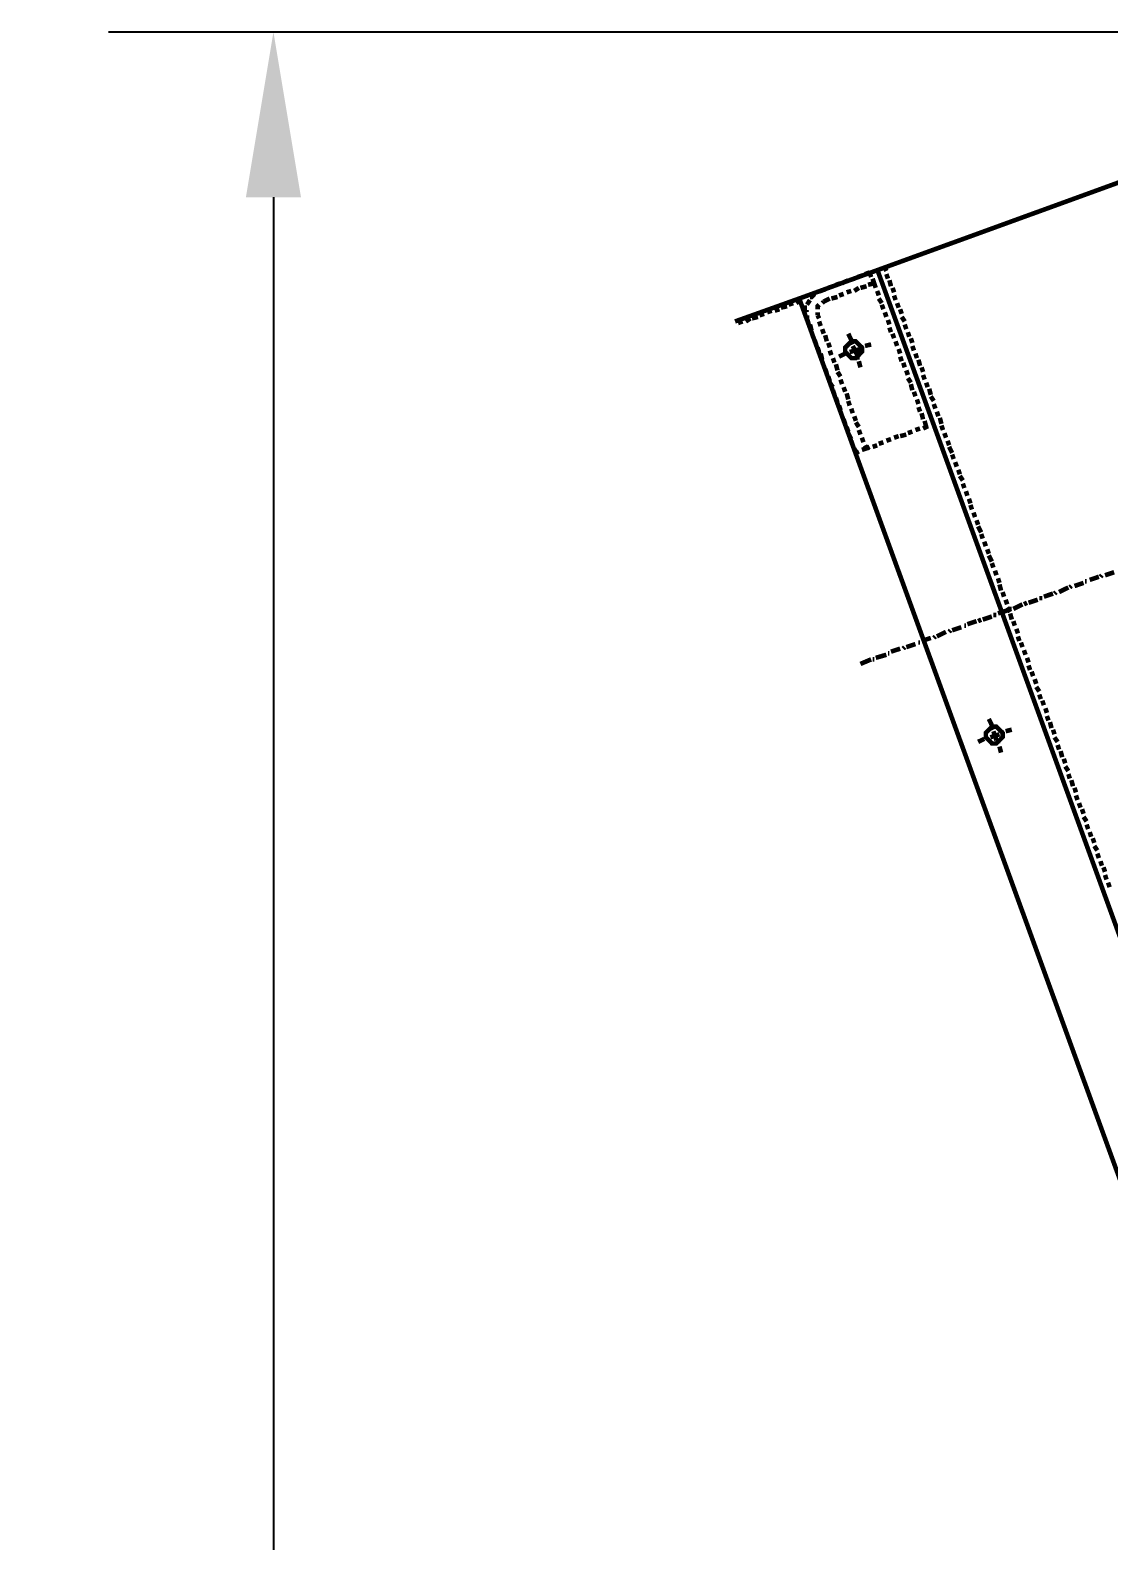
# Model space of a CAD drawing. Extents: x -2.4 to 13.4, y -16 to -5.
# Drawn here: x 0.018 to 1.194, y -8.863 to -7.216 of the extents above; entities that cross this region are included whole.
import ezdxf

# ---------------------------------------------------------------- set-up
doc = ezdxf.new("R2010")
doc.units = 0
doc.header["$MEASUREMENT"] = 0
doc.dimstyles.get("Standard").update_dxf_attribs({"dimtxt": 0.18, "dimasz": 0.18, "dimexe": 0.18, "dimexo": 0.0625, "dimgap": 0.09, "dimtad": 0, "dimtih": 1, "dimtoh": 1, "dimdec": 4, "dimzin": 0, "dimdsep": 46, "dimtxsty": 'Standard', "dimcen": 0.09, "dimadec": 0, "dimazin": 0, "dimtfac": 1, "dimtdec": 4, "dimtofl": 0, "dimtmove": 0, "dimatfit": 3, "dimfxl": 1, "dimtolj": 1, "dimtzin": 0, "dimarcsym": 0})

# ---------------------------------------------------------------- blocks, each defined once
blk = doc.blocks.new('*D4')
at = {"color": 0, "linetype": 'Continuous', "lineweight": -2, "transparency": 16777216}
for p, q in [((1.5941, -7.2184), (0.1037, -7.2184)), ((0.2837, -7.3984), (0.2837, -9.9053)), ((0.2837, -12.7722), (0.2837, -10.2653)), ((0.7845, -12.9522), (0.1037, -12.9522))]:
    blk.add_line(p, q, dxfattribs=at)
at = {"color": 0, "linetype": 'Continuous', "transparency": 16777216}
for points in [[(0.2537, -7.3984), (0.3137, -7.3984), (0.2837, -7.2184)], [(0.2537, -12.7722), (0.3137, -12.7722), (0.2837, -12.9522)]]:
    blk.add_solid(points, dxfattribs=at)
at = {"layer": 'Defpoints', "color": 0, "linetype": 'Continuous', "transparency": 16777216}
for p in [(1.6566, -7.2184), (0.2837, -12.9522), (0.847, -12.9522)]:
    blk.add_point(p, dxfattribs=at)
at = {"color": 0, "linetype": 'Continuous', "transparency": 16777216, "insert": (0.2837, -10.0853), "char_height": 0.18, "attachment_point": 5}
blk.add_mtext('\\A1;varD', dxfattribs=at)

msp = doc.modelspace()

# ---------------------------------------------------------------- linework, layer by layer
at = {"color": 0, "const_width": 0.005}
for points in [[(3.74199, -12.95219), (2.83868, -12.95219), (0.85698, -7.50883), (1.65538, -7.21884)], [(2.93368, -12.95219), (0.94198, -7.47715)], [(0.95198, -7.47883), (0.95028, -7.47552)], [(0.89698, -7.49386), (0.90198, -7.49218)], [(0.90368, -7.49218), (0.91038, -7.48887)], [(0.91198, -7.48887), (0.91698, -7.48719)], [(0.92028, -7.48551), (0.92528, -7.48383)], [(0.92868, -7.48219), (0.93368, -7.48051)], [(0.93198, -7.49386), (0.93868, -7.49218)], [(0.93538, -7.48551), (0.93368, -7.48051)], [(0.93868, -7.49218), (0.93698, -7.48719)], [(0.94038, -7.49718), (0.93868, -7.49218)], [(0.95368, -7.48719), (0.95198, -7.48219)], [(0.95698, -7.49548), (0.95528, -7.48887)], [(0.85698, -7.50883), (0.78698, -7.53384)], [(0.85868, -7.51051), (0.85368, -7.51383)], [(0.86868, -7.51051), (0.86538, -7.51551)], [(0.87368, -7.50384), (0.87038, -7.50715), (0.86868, -7.50715)], [(0.88038, -7.50054), (0.87538, -7.50216)], [(0.88038, -7.50054), (0.88528, -7.49886)], [(0.88368, -7.5122), (0.89028, -7.50883)], [(0.88868, -7.49718), (0.89368, -7.49548)], [(0.89198, -7.50883), (0.89868, -7.50715)], [(0.90038, -7.50552), (0.90538, -7.50384)], [(0.90868, -7.50216), (0.91368, -7.50054)], [(0.91698, -7.50054), (0.92198, -7.49718)], [(0.92368, -7.49718), (0.93038, -7.49548)], [(0.94368, -7.50552), (0.94198, -7.50054)], [(0.94698, -7.51383), (0.94368, -7.50883)], [(0.96038, -7.50216), (0.95868, -7.49718)], [(0.96198, -7.51051), (0.96038, -7.50552)], [(0.81868, -7.5255), (0.81368, -7.52718)], [(0.82698, -7.52218), (0.82198, -7.52386)], [(0.83538, -7.52049), (0.83028, -7.52218)], [(0.84368, -7.51719), (0.83698, -7.51881)], [(0.85038, -7.51383), (0.84538, -7.51551)], [(0.86538, -7.51881), (0.86368, -7.51881), (0.86538, -7.52386)], [(0.86538, -7.52718), (0.86538, -7.53054)], [(0.87868, -7.51551), (0.87698, -7.51719), (0.87698, -7.52049)], [(0.87698, -7.52386), (0.87698, -7.52718)], [(0.87868, -7.53054), (0.87698, -7.52718)], [(0.88368, -7.5122), (0.88198, -7.51383)], [(0.94868, -7.52049), (0.94698, -7.51551)], [(0.95198, -7.52886), (0.95028, -7.52386)], [(0.96538, -7.51881), (0.96368, -7.51383)], [(0.96868, -7.5255), (0.96698, -7.52049)], [(0.79528, -7.53384), (0.79028, -7.53552)], [(0.80368, -7.53054), (0.79868, -7.53384)], [(0.81198, -7.52886), (0.80538, -7.53054)], [(0.86698, -7.53552), (0.86538, -7.53054)], [(0.87038, -7.54383), (0.86868, -7.53715)], [(0.88038, -7.53884), (0.87868, -7.53384)], [(0.88368, -7.54719), (0.88198, -7.5422)], [(0.95528, -7.53715), (0.95368, -7.53216)], [(0.95698, -7.54551), (0.95528, -7.54052)], [(0.97198, -7.53384), (0.96868, -7.52886)], [(0.97368, -7.5422), (0.97198, -7.53715)], [(0.87198, -7.5505), (0.87038, -7.54551)], [(0.87538, -7.55886), (0.87368, -7.55387)], [(0.88698, -7.55549), (0.88528, -7.54881)], [(0.89028, -7.56216), (0.88868, -7.55718)], [(0.91368, -7.55387), (0.91038, -7.54719)], [(0.91528, -7.55886), (0.91368, -7.55549)], [(0.92028, -7.57052), (0.91528, -7.56048)], [(0.93538, -7.55886), (0.92868, -7.56048)], [(0.96038, -7.55218), (0.95868, -7.54719)], [(0.96368, -7.56048), (0.96198, -7.55549)], [(0.97698, -7.5505), (0.97538, -7.54551)], [(0.98028, -7.55718), (0.97868, -7.55218)], [(0.98198, -7.56552), (0.98028, -7.56048)], [(0.87868, -7.56716), (0.87698, -7.56216)], [(0.88198, -7.57551), (0.88038, -7.56884)], [(0.88368, -7.58219), (0.88198, -7.57719)], [(0.89198, -7.57052), (0.89028, -7.56552)], [(0.89538, -7.57881), (0.89368, -7.57383)], [(0.90708, -7.56884), (0.90038, -7.5722)], [(0.91038, -7.56884), (0.90868, -7.56884)], [(0.92368, -7.56384), (0.91198, -7.56716)], [(0.92028, -7.57551), (0.92028, -7.5722)], [(0.92368, -7.58387), (0.92198, -7.57719)], [(0.92698, -7.56216), (0.92528, -7.56216)], [(0.96698, -7.56884), (0.96538, -7.56384)], [(0.96868, -7.57719), (0.96698, -7.5722)], [(0.98528, -7.57383), (0.98368, -7.56884)], [(0.98868, -7.58219), (0.98698, -7.57551)], [(0.88698, -7.59048), (0.88528, -7.5855)], [(0.89868, -7.58718), (0.89698, -7.58051)], [(0.90198, -7.59384), (0.89868, -7.58886)], [(0.97198, -7.58387), (0.97038, -7.57881)], [(0.97538, -7.59216), (0.97368, -7.58718)], [(0.99198, -7.58886), (0.99038, -7.58387)], [(0.99368, -7.59716), (0.99198, -7.59216)], [(0.89028, -7.59884), (0.88868, -7.59384)], [(0.89368, -7.60551), (0.89028, -7.60052)], [(0.89538, -7.61387), (0.89368, -7.60883)], [(0.90368, -7.60215), (0.90198, -7.59716)], [(0.90708, -7.61051), (0.90538, -7.60551)], [(0.97868, -7.60052), (0.97538, -7.59554)], [(0.98028, -7.60883), (0.97868, -7.60215)], [(0.99698, -7.60551), (0.99538, -7.60052)], [(1.00038, -7.61387), (0.99868, -7.60719)], [(0.89868, -7.62218), (0.89698, -7.61718)], [(0.90198, -7.63052), (0.90038, -7.62554)], [(0.91038, -7.61886), (0.90868, -7.61219)], [(0.91198, -7.62554), (0.91038, -7.62048)], [(0.98368, -7.61549), (0.98198, -7.61051)], [(0.98698, -7.62386), (0.98528, -7.61886)], [(1.00368, -7.62048), (1.00038, -7.61549)], [(1.00538, -7.62884), (1.00368, -7.62386)], [(0.90368, -7.6372), (0.90198, -7.63215)], [(0.90708, -7.64549), (0.90538, -7.64051)], [(0.91528, -7.63383), (0.91368, -7.62884)], [(0.91868, -7.64219), (0.91698, -7.6372)], [(0.98868, -7.63215), (0.98698, -7.62716)], [(0.99198, -7.64051), (0.99038, -7.63383)], [(0.99198, -7.6505), (0.99538, -7.64886), (0.99368, -7.64219)], [(1.00868, -7.6372), (1.00698, -7.63215)], [(1.01198, -7.64549), (1.01028, -7.63883)], [(0.91038, -7.65386), (0.90868, -7.64886)], [(0.91368, -7.66215), (0.91038, -7.65554)], [(0.92198, -7.64886), (0.91868, -7.64381)], [(0.92368, -7.65716), (0.92198, -7.65218)], [(0.96038, -7.66052), (0.96538, -7.65884)], [(0.96698, -7.65884), (0.97368, -7.65716)], [(0.97538, -7.65554), (0.98028, -7.65386)], [(0.98368, -7.65218), (0.98868, -7.6505)], [(1.01368, -7.65218), (1.01198, -7.64718)], [(1.01698, -7.66052), (1.01528, -7.65554)], [(0.91528, -7.66883), (0.91368, -7.66384)], [(0.91868, -7.67718), (0.91698, -7.67219)], [(0.91868, -7.67718), (0.92198, -7.6755)], [(0.92698, -7.66552), (0.92528, -7.66052)], [(0.92528, -7.67381), (0.93038, -7.67219), (0.92868, -7.66883)], [(0.93038, -7.67219), (0.93368, -7.67051)], [(0.93698, -7.67051), (0.94198, -7.66883)], [(0.94368, -7.6672), (0.94868, -7.66552)], [(0.95198, -7.66384), (0.95698, -7.66215)], [(1.02038, -7.66883), (1.01868, -7.66384)], [(1.02368, -7.67718), (1.02038, -7.67051)], [(1.02538, -7.68386), (1.02368, -7.67887)], [(1.02868, -7.69216), (1.02698, -7.68716)], [(1.03208, -7.70051), (1.03038, -7.69552)], [(1.03538, -7.70719), (1.03208, -7.70219)], [(1.03698, -7.71548), (1.03538, -7.7105)], [(1.04028, -7.72384), (1.03868, -7.71884)], [(1.04368, -7.73219), (1.04198, -7.72715)], [(1.04528, -7.73887), (1.04368, -7.73383)], [(1.04868, -7.74718), (1.04698, -7.74218)], [(1.05198, -7.75552), (1.05028, -7.75054)], [(1.05538, -7.76383), (1.05198, -7.75715)], [(1.05698, -7.77049), (1.05538, -7.76551)], [(1.06038, -7.77886), (1.05868, -7.77386)], [(1.06368, -7.78715), (1.06198, -7.78216)], [(1.06698, -7.79551), (1.06368, -7.78884)], [(1.06868, -7.80218), (1.06698, -7.79719)], [(1.07198, -7.81048), (1.07038, -7.80549)], [(1.19038, -7.81048), (1.20028, -7.80718)], [(1.07528, -7.81884), (1.07368, -7.81384)], [(1.07698, -7.82719), (1.07528, -7.82052)], [(1.14028, -7.82881), (1.15038, -7.82383)], [(1.15198, -7.82383), (1.15368, -7.8222)], [(1.15708, -7.8222), (1.16698, -7.81884)], [(1.16868, -7.81716), (1.17028, -7.81716)], [(1.17368, -7.81552), (1.18368, -7.81216)], [(1.18538, -7.81216), (1.18698, -7.81048)], [(1.08028, -7.83387), (1.07868, -7.82881)], [(1.08368, -7.84216), (1.08198, -7.83718)], [(1.10198, -7.84216), (1.10528, -7.84048)], [(1.10698, -7.84048), (1.11698, -7.83718)], [(1.11868, -7.8355), (1.12198, -7.8355)], [(1.12368, -7.83387), (1.13368, -7.83051)], [(1.13528, -7.83051), (1.13698, -7.82881)], [(1.05698, -7.85883), (1.06698, -7.85551)], [(1.06868, -7.85383), (1.07198, -7.85383)], [(1.07368, -7.85215), (1.08368, -7.84884)], [(1.08698, -7.85052), (1.08368, -7.84554)], [(1.08538, -7.84716), (1.08868, -7.84716)], [(1.08868, -7.85883), (1.08698, -7.85215)], [(1.09038, -7.84716), (1.10038, -7.84216)], [(1.00698, -7.87716), (1.01698, -7.87218)], [(1.02038, -7.87218), (1.02198, -7.87048)], [(1.02368, -7.87048), (1.03368, -7.86718)], [(1.03698, -7.86549), (1.03868, -7.86549)], [(1.04028, -7.86387), (1.05028, -7.86051)], [(1.05198, -7.86051), (1.05538, -7.85883)], [(1.09198, -7.86549), (1.09038, -7.86051)], [(1.09538, -7.87386), (1.09368, -7.86886)], [(0.97038, -7.89051), (0.97198, -7.88883)], [(0.97368, -7.88883), (0.98368, -7.88551)], [(0.98698, -7.88383), (0.98868, -7.88383)], [(0.99038, -7.88215), (1.00038, -7.87884)], [(1.00368, -7.87884), (1.00538, -7.87716)], [(1.09698, -7.88215), (1.09538, -7.87716)], [(1.10038, -7.88883), (1.09868, -7.88383)], [(0.92368, -7.90716), (0.93538, -7.90218)], [(0.93698, -7.90218), (0.93868, -7.90218)], [(0.94038, -7.9005), (0.95198, -7.89718)], [(0.95368, -7.89549), (0.95528, -7.89549)], [(0.95698, -7.89381), (0.96698, -7.89051)], [(1.10368, -7.89718), (1.10198, -7.89219)], [(1.10698, -7.90554), (1.10528, -7.9005)], [(1.10868, -7.91384), (1.10698, -7.90884)], [(1.11198, -7.92051), (1.11028, -7.91552)], [(1.11538, -7.92887), (1.11368, -7.92381)], [(1.11868, -7.93716), (1.11538, -7.93218)], [(1.12038, -7.94552), (1.11868, -7.94052)], [(1.12368, -7.95219), (1.12198, -7.9472)], [(1.12698, -7.9605), (1.12538, -7.95551)], [(1.06698, -7.97384), (1.06368, -7.96716)], [(1.12868, -7.96884), (1.12698, -7.96386)], [(1.13198, -7.97715), (1.13038, -7.97054)], [(1.05868, -7.98887), (1.05198, -7.99218)], [(1.06368, -7.98719), (1.06198, -7.98887)], [(1.07528, -7.98383), (1.06538, -7.98719)], [(1.06868, -7.97883), (1.06698, -7.97552)], [(1.07198, -7.99049), (1.06868, -7.98051)], [(1.08028, -7.98219), (1.07698, -7.98219)], [(1.08868, -7.97883), (1.08198, -7.98051)], [(1.13528, -7.98383), (1.13368, -7.97883)], [(1.13868, -7.99218), (1.13528, -7.98719)], [(1.07368, -7.99386), (1.07368, -7.99218)], [(1.07698, -8.00384), (1.07528, -7.99718)], [(1.14028, -8.00054), (1.13868, -7.99548)], [(1.14368, -8.00883), (1.14198, -8.00216)], [(1.14698, -8.01551), (1.14538, -8.01051)], [(1.15038, -8.02386), (1.14698, -8.01881)], [(1.15198, -8.03216), (1.15038, -8.02718)], [(1.15538, -8.04052), (1.15368, -8.03384)], [(1.15868, -8.04719), (1.15708, -8.0422)], [(1.16038, -8.05549), (1.15868, -8.0505)], [(1.16368, -8.06384), (1.16198, -8.05886)], [(1.16698, -8.07052), (1.16528, -8.06552)], [(1.17028, -8.07881), (1.16698, -8.07383)], [(1.17198, -8.08718), (1.17028, -8.08219)], [(1.17528, -8.09554), (1.17368, -8.09048)], [(1.17868, -8.10215), (1.17698, -8.09716)], [(1.18198, -8.11051), (1.17868, -8.10551)], [(1.18368, -8.11886), (1.18198, -8.11387)], [(1.18698, -8.12716), (1.18538, -8.12218)], [(1.19038, -8.13383), (1.18868, -8.12884)], [(1.19198, -8.14219), (1.19038, -8.1372)], [(1.19538, -8.1505), (1.19368, -8.14549)]]:
    msp.add_lwpolyline(points, dxfattribs=at)
for points in [[(0.91618, -7.55549), (0.91388, -7.55549), (0.90708, -7.56233), (0.90708, -7.56466), (0.90708, -7.56694), (0.91388, -7.57383), (0.91618, -7.57383), (0.91848, -7.57383), (0.92528, -7.56694), (0.92528, -7.56466), (0.92528, -7.56233), (0.91848, -7.55549), (0.91618, -7.55549)], [(1.06948, -7.97552), (1.06718, -7.97552), (1.06038, -7.98236), (1.06038, -7.98469), (1.06038, -7.98697), (1.06718, -7.99386), (1.06948, -7.99386), (1.07178, -7.99386), (1.07868, -7.98697), (1.07868, -7.98469), (1.07868, -7.98236), (1.07178, -7.97552), (1.06948, -7.97552)]]:
    msp.add_lwpolyline(points, close=True, dxfattribs=at)

# ---------------------------------------------------------------- dimensions: what is measured, and where the dimension line sits
at = {"linetype": 'Continuous'}
dim = msp.add_linear_dim(base=(0.28371, -12.95219), p1=(1.6566, -7.21839), p2=(0.84698, -12.95219), angle=90, text='varD', dimstyle='Standard', dxfattribs=at)
dim.commit()
dim.dimension.update_dxf_attribs({"geometry": '*D4', "text_midpoint": (0.28371, -10.08529), "dimtype": 160})

doc.saveas('drawing.dxf')
